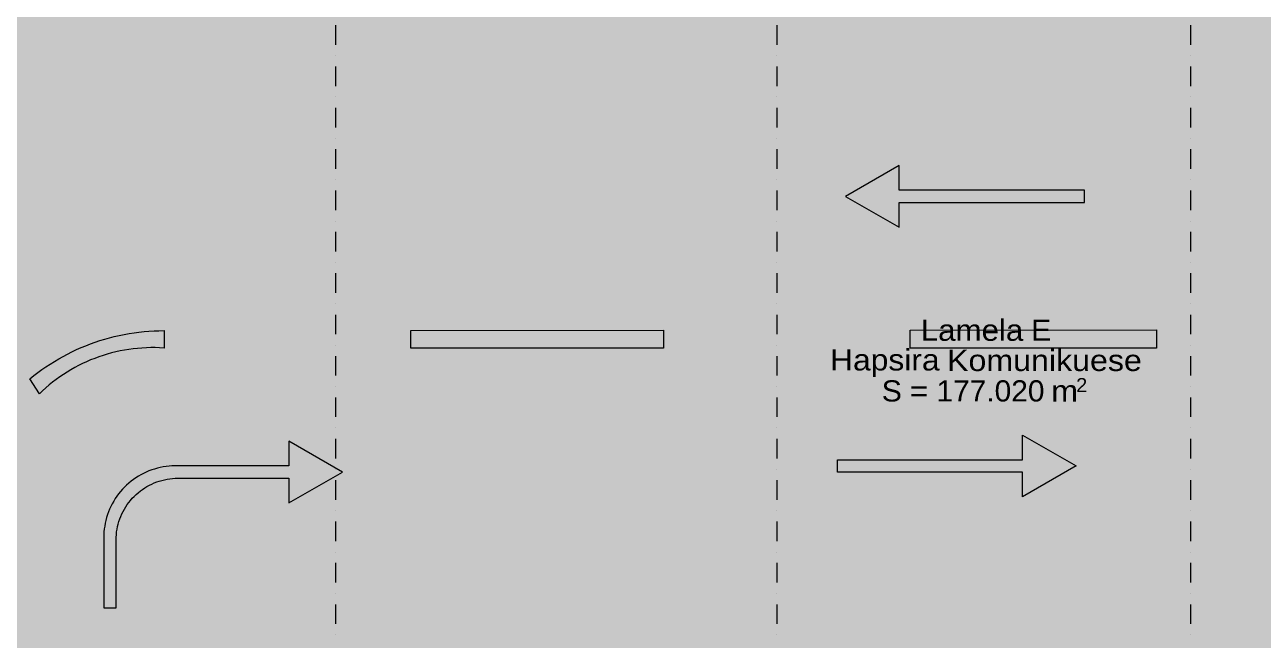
# Model space of a CAD drawing. Header units: centimetres. Extents: x -6805 to 4309, y -7338 to 617.
# Drawn here: x -4938 to -3934, y -815 to -316 of the extents above; entities that cross this region are included whole.
import ezdxf

# ---------------------------------------------------------------- set-up
doc = ezdxf.new("R2010")
doc.units = ezdxf.units.CM
for name, color, linetype, true_color in [('PDF_ - MESI I RRUGES', 7, 'Continuous', 0x7f7f7f), ('PDF_ - SHENJAT_RRUGA', 7, 'Continuous', 0x7f7f7f), ('PDF_A - Akset', 7, 'Continuous', 0xfd4435), ('PDF_A - Pllaka Themel', 7, 'Continuous', 0x7f7f7f)]:
    doc.layers.add(name, color=color, linetype=linetype, true_color=true_color)
doc.layers.add('PDF_A - Fill Zone', color=7, linetype='Continuous')
doc.styles.add('PDF Arial', font='')
doc.styles.get('PDF Arial').set_extended_font_data('Arial')

msp = doc.modelspace()

# ---------------------------------------------------------------- hatches: boundary and pattern name
at = {"layer": 'PDF_ - MESI I RRUGES', "true_color": 0xffffff, "transparency": 33554559}
msp.add_hatch(color=7, dxfattribs=at).paths.add_polyline_path([(-4933.9, -603.4), (-4930.8, -600.9), (-4927.5, -598.4), (-4924.2, -596), (-4920.9, -593.7), (-4917.5, -591.5), (-4914.1, -589.3), (-4910.6, -587.2), (-4907, -585.3), (-4903.4, -583.4), (-4899.8, -581.6), (-4896.1, -579.8), (-4892.4, -578.2), (-4888.7, -576.6), (-4884.9, -575.2), (-4881, -573.8), (-4877.2, -572.5), (-4873.3, -571.3), (-4869.4, -570.2), (-4865.5, -569.2), (-4861.5, -568.3), (-4857.5, -567.5), (-4853.5, -566.8), (-4849.5, -566.2), (-4845.5, -565.6), (-4841.4, -565.2), (-4837.4, -564.8), (-4833.3, -564.6), (-4829.3, -564.5), (-4825.2, -564.4), (-4825.2, -578.5), (-4828.8, -578.3), (-4832.4, -578.2), (-4836, -578.2), (-4839.5, -578.3), (-4843.1, -578.5), (-4846.7, -578.8), (-4850.2, -579.1), (-4853.8, -579.6), (-4857.3, -580.2), (-4860.8, -580.9), (-4864.3, -581.6), (-4867.8, -582.5), (-4871.2, -583.4), (-4874.6, -584.5), (-4878, -585.6), (-4881.4, -586.9), (-4884.7, -588.2), (-4888, -589.6), (-4891.2, -591.1), (-4894.4, -592.7), (-4897.6, -594.4), (-4900.7, -596.1), (-4903.7, -598), (-4906.8, -599.9), (-4909.7, -601.9), (-4912.6, -604), (-4915.5, -606.1), (-4918.2, -608.4), (-4921, -610.7), (-4923.6, -613.1), (-4926.2, -615.6)])
at = {"layer": 'PDF_ - SHENJAT_RRUGA', "true_color": 0xffffff, "transparency": 33554559}
for points in [[(-4272.6, -455.6), (-4229.1, -430.6), (-4229.1, -450.6), (-4079, -450.6), (-4079, -460.6), (-4229.1, -460.6), (-4229.1, -480.6)], [(-4085.6, -674.1), (-4129.1, -699.1), (-4129.1, -679.1), (-4279.2, -679.1), (-4279.2, -669.1), (-4129.1, -669.1), (-4129.1, -649.1)], [(-4723.9, -654.1), (-4680.4, -679.1), (-4723.9, -704.1), (-4723.9, -684.1), (-4814, -684.1), (-4816.1, -684.1), (-4818.3, -684.3), (-4820.5, -684.5), (-4822.6, -684.9), (-4824.8, -685.3), (-4826.9, -685.8), (-4829, -686.4), (-4831.1, -687.1), (-4833.1, -687.9), (-4835.1, -688.8), (-4837.1, -689.8), (-4839, -690.8), (-4840.8, -691.9), (-4842.7, -693.1), (-4844.4, -694.4), (-4846.1, -695.8), (-4847.8, -697.2), (-4849.3, -698.8), (-4850.9, -700.3), (-4852.3, -702), (-4853.7, -703.7), (-4855, -705.4), (-4856.2, -707.3), (-4857.3, -709.1), (-4858.3, -711), (-4859.3, -713), (-4860.2, -715), (-4861, -717), (-4861.7, -719.1), (-4862.3, -721.2), (-4862.8, -723.3), (-4863.2, -725.4), (-4863.6, -727.6), (-4863.8, -729.8), (-4863.9, -732), (-4864, -734.1), (-4864, -789.2), (-4874, -789.2), (-4874, -730), (-4873.9, -727.6), (-4873.6, -725.2), (-4873.3, -722.9), (-4872.9, -720.5), (-4872.4, -718.2), (-4871.7, -715.9), (-4871, -713.6), (-4870.2, -711.3), (-4869.3, -709.1), (-4868.3, -706.9), (-4867.2, -704.8), (-4866, -702.7), (-4864.8, -700.6), (-4863.4, -698.6), (-4862, -696.7), (-4860.5, -694.8), (-4858.9, -693), (-4857.3, -691.3), (-4855.6, -689.6), (-4853.8, -688), (-4851.9, -686.5), (-4850, -685.1), (-4848, -683.7), (-4846, -682.4), (-4843.9, -681.2), (-4841.8, -680.1), (-4839.6, -679.1), (-4837.4, -678.1), (-4835.2, -677.3), (-4832.9, -676.6), (-4830.6, -675.9), (-4828.3, -675.4), (-4825.9, -674.9), (-4823.5, -674.5), (-4821.1, -674.3), (-4818.8, -674.1), (-4816.4, -674.1), (-4814, -674.1), (-4723.9, -674.1)]]:
    msp.add_hatch(color=7, dxfattribs=at).paths.add_polyline_path(points)
at = {"layer": 'PDF_A - Fill Zone', "true_color": 0x93a0c6, "transparency": 33554559}
msp.add_hatch(color=253, dxfattribs=at).paths.add_polyline_path([(-5652, -828.7), (-5652, -308.2), (-2934.7, -308.2), (-2934.7, -828.7), (-3798, -828.7), (-3798, -1151.5), (-3993.1, -1151.5), (-3993.1, -1589.4), (-4328.4, -1589.4), (-4328.4, -1061.4), (-4503.6, -1061.4), (-4503.6, -828.7)])
at = {"layer": 'PDF_A - Pllaka Themel', "true_color": 0xd5d5d5, "transparency": 33554559}
h = msp.add_hatch(color=254, dxfattribs=at)
h.paths.add_polyline_path([(-5581.9, -878.8), (-5581.9, -838.7), (-5657, -838.7), (-5657, -378.3), (-5642, -378.3), (-5642, 287.3), (-2884.7, 287.3), (-432.6, 287.3), (-419.8, 287.3), (978.3, 287.3), (978.3, -308.2), (1644.1, -308.2), (1644.1, -1142.4), (931, -1302.4), (1552.2, -1164.4), (1863.2, -2555.1), (1863.3, -2555.1), (2158.7, -3867.3), (2155.2, -3868), (2646.9, -6059.2), (2017.8, -6200.4), (2017.7, -6199.9), (-1597, -7011), (-1702.7, -6540.3), (-1846.3, -6572.5), (-1977, -6060.1), (-1982.5, -5964.4), (-1839, -5932.3), (-2055.7, -4966.3), (-2419.3, -4966.3), (-2929.7, -4966.3), (-2929.7, -2144.8), (-2909.7, -2144.8), (-2904.7, -1595.7), (-4731.2, -1619.4), (-4671.2, -1619.4), (-4671.2, -2159.8), (-5099, -2159.8), (-5102.5, -2159.8), (-5106, -2159.6), (-5109.5, -2159.4), (-5113, -2159), (-5116.5, -2158.6), (-5120, -2158), (-5123.4, -2157.4), (-5126.9, -2156.7), (-5130.3, -2155.8), (-5133.7, -2154.9), (-5137, -2153.9), (-5140.4, -2152.8), (-5143.6, -2151.6), (-5146.9, -2150.3), (-5150.1, -2148.9), (-5153.3, -2147.4), (-5156.4, -2145.9), (-5159.5, -2144.2), (-5162.6, -2142.5), (-5165.6, -2140.6), (-5168.5, -2138.7), (-5171.4, -2136.7), (-5174.3, -2134.7), (-5177, -2132.5), (-5179.7, -2130.3), (-5182.4, -2128), (-5185, -2125.6), (-5187.5, -2123.2), (-5189.9, -2120.6), (-5192.3, -2118.1), (-5194.6, -2115.4), (-5196.8, -2112.7), (-5199, -2109.9), (-5201.1, -2107.1), (-5203, -2104.2), (-5205, -2101.3), (-5206.8, -2098.3), (-5208.5, -2095.2), (-5210.2, -2092.1), (-5211.7, -2089), (-5213.2, -2085.8), (-5214.6, -2082.6), (-5215.9, -2079.3), (-5217.1, -2076), (-5218.2, -2072.7), (-5219.2, -2069.3), (-5220.2, -2065.9), (-5221, -2062.5), (-5221.7, -2059.1), (-5222.4, -2055.7), (-5222.9, -2052.2), (-5223.3, -2048.7), (-5223.7, -2045.2), (-5223.9, -2041.7), (-5224.1, -2038.2), (-5224.1, -2034.7), (-5224.1, -1589.4), (-5276.7, -1564.4), (-5842.1, -1564.4), (-5842.1, -878.8)])
h.paths.add_polyline_path([(-1884.8, -2746.4), (-1725.8, -2754.1), (-263.3, -2617.9), (-272, -2578.8), (-296.8, -2580.2), (-343.5, -2075.8), (-1348.1, -2129.8), (-1534.8, -2147.2), (-1533.4, -2162), (-1836.8, -2167.5), (-1836.8, -2147.5), (-1876.8, -2147.5), (-1876.8, -2187.5), (-1531.1, -2187), (-1493.3, -2681.2), (-1884.8, -2706.4)])
h.paths.add_polyline_path([(-452.6, -1589.4), (-91.9, -1583.4), (-92.3, -1174), (283, -1174), (283, -828.7), (-419.8, -828.7), (-427.6, -828.7), (-452.6, -828.7)])
h.paths.add_polyline_path([(413.2, -3713.8), (401.1, -3715.6), (389, -3717.6), (376.9, -3719.5), (364.9, -3721.6), (352.8, -3723.8), (340.8, -3726), (328.8, -3728.3), (316.8, -3730.7), (304.8, -3733.2)])
at = {"layer": 'PDF_A - Pllaka Themel', "true_color": 0xbfbfbf, "transparency": 33554559}
h = msp.add_hatch(color=9, dxfattribs=at)
h.paths.add_polyline_path([(-5637, -378.3), (-5637, -315.2), (-447.7, -308.2), (-447.7, -308.2), (963.5, -308.2), (963.5, -763.7), (936, -763.7), (936, -863.8), (963.5, -863.8), (964.8, -1337.1), (925.7, -1345.9), (892.3, -1353.4), (988.5, -1782.6), (1104.4, -2300.9), (1195, -2706.1), (1170.6, -2711.6), (1193.4, -2813), (1455.7, -3983.1), (1827.5, -5638), (1828.4, -5640.7), (1829.1, -5643.5), (1829.9, -5646.3), (1830.5, -5649.1), (1831, -5651.9), (1831.4, -5654.7), (1831.7, -5657.6), (1831.9, -5660.4), (1832, -5663.3), (1832, -5666.1), (1831.9, -5669), (1831.7, -5671.9), (1831.4, -5674.7), (1831, -5677.5), (1830.5, -5680.4), (1829.9, -5683.2), (1829.2, -5685.9), (1828.5, -5688.7), (1827.6, -5691.4), (1826.6, -5694.1), (1825.5, -5696.8), (1824.4, -5699.4), (1823.1, -5701.9), (1821.8, -5704.5), (1820.4, -5707), (1818.8, -5709.4), (1817.3, -5711.8), (1815.6, -5714.1), (1813.8, -5716.3), (1812, -5718.5), (1810.1, -5720.7), (1808.1, -5722.7), (1806, -5724.7), (1803.9, -5726.6), (1801.7, -5728.5), (1799.5, -5730.2), (1797.2, -5731.9), (1794.8, -5733.5), (1792.4, -5735.1), (1789.9, -5736.5), (1787.4, -5737.8), (1784.8, -5739.1), (1782.2, -5740.3), (1779.5, -5741.3), (1776.8, -5742.3), (-1865.8, -6559.8), (-1972, -6060.1), (1187.4, -5351.2), (1189.5, -5350.7), (1191.6, -5350.1), (1193.7, -5349.4), (1195.7, -5348.6), (1197.7, -5347.8), (1199.7, -5346.8), (1201.6, -5345.8), (1203.5, -5344.6), (1205.3, -5343.4), (1207.1, -5342.2), (1208.8, -5340.8), (1210.4, -5339.3), (1212, -5337.8), (1213.5, -5336.3), (1214.9, -5334.6), (1216.3, -5332.9), (1217.6, -5331.2), (1218.8, -5329.3), (1219.9, -5327.5), (1221, -5325.5), (1221.9, -5323.6), (1222.8, -5321.6), (1223.5, -5319.5), (1224.2, -5317.5), (1224.8, -5315.4), (1225.3, -5313.2), (1225.7, -5311.1), (1226, -5308.9), (1226.2, -5306.8), (1226.3, -5304.6), (1226.4, -5302.4), (1226.3, -5300.2), (1226.1, -5298), (1225.8, -5295.9), (1225.5, -5293.7), (1225, -5291.6), (967.7, -4148), (967.2, -4145.8), (966.5, -4143.7), (965.8, -4141.6), (964.9, -4139.5), (964, -4137.5), (963, -4135.5), (961.9, -4133.5), (960.7, -4131.7), (959.4, -4129.8), (958, -4128), (956.6, -4126.3), (955.1, -4124.7), (953.5, -4123.1), (951.9, -4121.6), (950.1, -4120.2), (948.4, -4118.8), (946.5, -4117.6), (944.6, -4116.4), (942.7, -4115.3), (940.7, -4114.2), (938.7, -4113.3), (936.6, -4112.5), (934.5, -4111.7), (932.3, -4111.1), (930.2, -4110.5), (928, -4110.1), (925.8, -4109.7), (923.6, -4109.5), (921.3, -4109.3), (919.1, -4109.3), (916.9, -4109.3), (914.6, -4109.5), (912.4, -4109.7), (910.2, -4110.1), (908, -4110.5), (526.4, -4196.1), (467.8, -4209.3), (455.6, -4213.1), (443.4, -4217), (431.2, -4221), (419.1, -4225.1), (406.9, -4229.3), (394.9, -4233.6), (382.8, -4238), (370.8, -4242.5), (358.8, -4247.1), (346.9, -4251.7), (335, -4256.5), (323.1, -4261.4), (311.3, -4266.3), (299.5, -4271.3), (287.8, -4276.4), (276.1, -4281.7), (264.4, -4287), (252.8, -4292.3), (241.2, -4297.8), (229.6, -4303.4), (218.1, -4309.1), (206.7, -4314.8), (195.3, -4320.7), (183.9, -4326.6), (172.6, -4332.6), (161.3, -4338.7), (150.1, -4344.9), (138.9, -4351.2), (127.8, -4357.5), (116.7, -4364), (105.7, -4370.5), (94.7, -4377.1), (83.8, -4383.8), (72.9, -4390.6), (62.1, -4397.5), (51.3, -4404.4), (40.6, -4411.4), (29.9, -4418.6), (19.3, -4425.8), (8.8, -4433), (-1.7, -4440.4), (-13.4, -4447.8), (-25.2, -4455.1), (-37, -4462.3), (-48.8, -4469.4), (-60.7, -4476.4), (-72.7, -4483.4), (-84.7, -4490.2), (-96.7, -4497), (-108.8, -4503.7), (-121, -4510.3), (-133.1, -4516.8), (-145.4, -4523.3), (-157.7, -4529.6), (-170, -4535.9), (-182.3, -4542.1), (-194.8, -4548.2), (-207.2, -4554.2), (-219.7, -4560.1), (-232.3, -4565.9), (-244.8, -4571.6), (-257.5, -4577.3), (-270.1, -4582.8), (-282.8, -4588.3), (-295.6, -4593.6), (-308.3, -4598.9), (-321.1, -4604.1), (-334, -4609.2), (-346.9, -4614.2), (-359.8, -4619.1), (-372.8, -4623.9), (-385.7, -4628.7), (-398.8, -4633.3), (-411.8, -4637.9), (-424.9, -4642.3), (-438, -4646.7), (-451.2, -4650.9), (-464.4, -4655.1), (-477.6, -4659.2), (-490.8, -4663.2), (-2040.8, -5011), (-2050.8, -4966.3), (-2414.3, -4966.3), (-2414.3, -4749.4), (-2414.6, -2387.8), (-2414.6, -2276.5), (-2415.1, -2272.8), (-2415.6, -2269.1), (-2416.3, -2265.4), (-2417.1, -2261.8), (-2417.9, -2258.1), (-2418.9, -2254.5), (-2419.9, -2251), (-2421.1, -2247.4), (-2422.3, -2243.9), (-2423.6, -2240.4), (-2425.1, -2236.9), (-2426.6, -2233.5), (-2428.2, -2230.2), (-2429.8, -2226.8), (-2431.6, -2223.5), (-2433.4, -2220.3), (-2435.4, -2217.1), (-2437.4, -2214), (-2439.5, -2210.9), (-2441.7, -2207.8), (-2443.9, -2204.9), (-2446.3, -2202), (-2448.7, -2199.1), (-2451.1, -2196.3), (-2453.7, -2193.6), (-2456.3, -2190.9), (-2459, -2188.3), (-2461.7, -2185.8), (-2464.6, -2183.4), (-2467.4, -2181), (-2470.4, -2178.7), (-2473.4, -2176.5), (-2476.4, -2174.4), (-2479.6, -2172.3), (-2482.7, -2170.3), (-2485.9, -2168.4), (-2489.2, -2166.6), (-2492.5, -2164.9), (-2495.8, -2163.2), (-2499.2, -2161.7), (-2502.7, -2160.2), (-2506.1, -2158.9), (-2509.6, -2157.6), (-2513.2, -2156.4), (-2904.7, -2164.8), (-2899.7, -1589.4), (-2414.3, -1589.4), (-2414.3, -828.7), (-4726.3, -828.7), (-4726.3, -1619.4), (-5219.2, -1619.3), (-5219.2, -2036.1), (-5219.2, -2034.7), (-5219.2, -1589.4), (-5271.7, -1564.4), (-5253.4, -1564.4), (-5253.4, -878.8), (-5577, -878.8), (-5577, -838.7), (-5652, -838.7), (-5652, -378.3)])
h.paths.add_polyline_path([(-1883.9, -1589.4), (-1863.8, -1589.4), (-1863.8, -1634.4), (-1863.9, -1634.4), (-1863.9, -2147.2), (-1836.5, -2147.5), (-1871.9, -2147.5), (-1871.9, -2187.5), (-1831.8, -2187.4), (-1831.8, -2147.5), (-1529.5, -2150.6), (-1526.5, -2182.5), (-1488.4, -2681.2), (-1718.5, -2706.4), (-1879.8, -2706.4), (-1879.8, -2746.4), (-1720.8, -2754.1), (-221.3, -2598.2), (-135.8, -2979.1), (-1425.4, -3268.5), (-1880.4, -3268.5), (-1873.5, -4356.8), (-1873.8, -4358.9), (-1873.9, -4361.1), (-1873.9, -4363.2), (-1873.9, -4365.3), (-1873.7, -4367.5), (-1873.5, -4369.6), (-1873.1, -4371.7), (-1872.7, -4373.8), (-1872.1, -4375.8), (-1871.5, -4377.9), (-1870.8, -4379.9), (-1869.9, -4381.8), (-1869, -4383.8), (-1868.1, -4385.7), (-1867, -4387.5), (-1865.8, -4389.3), (-1864.6, -4391), (-1863.3, -4392.7), (-1861.9, -4394.3), (-1860.4, -4395.9), (-1858.9, -4397.4), (-1857.3, -4398.8), (-1855.6, -4400.1), (-1853.9, -4401.4), (-1852.1, -4402.5), (-1850.3, -4403.6), (-1848.4, -4404.6), (-1846.5, -4405.6), (-1844.5, -4406.4), (-1842.5, -4407.1), (-1840.5, -4407.8), (-1838.4, -4408.4), (-1836.3, -4408.8), (-1834.2, -4409.2), (-1832.1, -4409.5), (-1830, -4409.6), (-1827.9, -4409.7), (-1825.7, -4409.7), (-1823.6, -4409.6), (-1821.5, -4409.4), (-1819.4, -4409.1), (-657.9, -4148.4), (-657.8, -4149), (-640.9, -4142.1), (-624, -4135.1), (-607.1, -4128.1), (-590.3, -4120.9), (-573.5, -4113.7), (-556.8, -4106.4), (-540.1, -4099), (-523.4, -4091.5), (-506.8, -4083.9), (-490.2, -4076.2), (-473.7, -4068.5), (-457.2, -4060.6), (-440.7, -4052.7), (-424.3, -4044.6), (-407.9, -4036.5), (-391.6, -4028.3), (-375.3, -4020), (-359.1, -4011.7), (-342.9, -4003.2), (-326.7, -3994.7), (-310.6, -3986), (-294.5, -3977.3), (-278.5, -3968.5), (-262.6, -3959.6), (-246.7, -3950.7), (-230.8, -3941.6), (-215, -3932.5), (-199.2, -3923.3), (-183.5, -3913.9), (-171.8, -3907.7), (-160, -3901.5), (-148.2, -3895.4), (-136.4, -3889.4), (-124.5, -3883.4), (-112.6, -3877.6), (-100.6, -3871.8), (-88.6, -3866.2), (-76.6, -3860.6), (-64.5, -3855.1), (-52.3, -3849.7), (-40.2, -3844.4), (-28, -3839.2), (-15.7, -3834), (-3.5, -3829), (8.9, -3824), (21.2, -3819.1), (33.6, -3814.4), (46, -3809.7), (58.5, -3805.1), (71, -3800.6), (83.5, -3796.1), (96, -3791.8), (108.6, -3787.6), (121.2, -3783.4), (133.9, -3779.4), (146.5, -3775.4), (159.2, -3771.5), (172, -3767.8), (184.7, -3764.1), (197.5, -3760.5), (210.3, -3757), (223.1, -3753.6), (236, -3750.3), (248.9, -3747.1), (261.8, -3743.9), (274.7, -3740.9), (287.6, -3738), (300.6, -3735.1), (313.6, -3732.4), (326.6, -3729.7), (339.6, -3727.2), (352.7, -3724.7), (365.8, -3722.3), (378.8, -3720.1), (391.9, -3717.9), (405, -3715.8), (418.2, -3713.8), (787.3, -3631), (789.4, -3630.5), (791.5, -3629.8), (793.5, -3629.1), (795.6, -3628.3), (797.6, -3627.5), (799.5, -3626.5), (801.4, -3625.4), (803.3, -3624.3), (805.1, -3623.1), (806.9, -3621.8), (808.6, -3620.4), (810.2, -3619), (811.8, -3617.5), (813.3, -3615.9), (814.7, -3614.2), (816.1, -3612.5), (817.4, -3610.8), (818.6, -3609), (819.7, -3607.1), (820.7, -3605.2), (821.7, -3603.2), (822.6, -3601.2), (823.4, -3599.2), (824.1, -3597.1), (824.7, -3595), (825.2, -3592.9), (825.6, -3590.8), (825.9, -3588.6), (826.2, -3586.4), (826.3, -3584.3), (826.3, -3582.1), (826.3, -3579.9), (826.1, -3577.7), (825.9, -3575.5), (825.6, -3573.4), (825.1, -3571.2), (681.4, -2927.9), (734.4, -2916), (711.6, -2814.6), (658.7, -2826.4), (288, -1174), (288, -828.7), (-447.7, -828.7), (-1883.9, -828.7)])

# ---------------------------------------------------------------- linework, layer by layer
at = {"layer": 'PDF_ - MESI I RRUGES', "lineweight": 0}
for points in [[(-4877.2, -572.5), (-4873.3, -571.3)], [(-4873.3, -571.3), (-4869.4, -570.2)], [(-4869.4, -570.2), (-4865.5, -569.2)], [(-4865.5, -569.2), (-4861.5, -568.3)], [(-4861.5, -568.3), (-4857.5, -567.5)], [(-4857.5, -567.5), (-4853.5, -566.8)], [(-4853.5, -566.8), (-4849.5, -566.2)], [(-4849.5, -566.2), (-4845.5, -565.6)], [(-4845.5, -565.6), (-4841.4, -565.2)], [(-4841.4, -565.2), (-4837.4, -564.8)], [(-4837.4, -564.8), (-4833.3, -564.6)], [(-4833.3, -564.6), (-4829.3, -564.5)], [(-4829.3, -564.5), (-4825.2, -564.4)], [(-4825.2, -564.4), (-4825.2, -578.5)], [(-4625.1, -564.2), (-4420.4, -564)], [(-4625.1, -578.5), (-4625.1, -564.2)], [(-4420.4, -564), (-4420.4, -578.5)], [(-4220.2, -563.9), (-4020.6, -563.7)], [(-4220.2, -578.5), (-4220.2, -563.9)], [(-4020.6, -563.7), (-4020.6, -578.5)], [(-4903.4, -583.4), (-4899.8, -581.6)], [(-4899.8, -581.6), (-4896.1, -579.8)], [(-4896.1, -579.8), (-4892.4, -578.2)], [(-4892.4, -578.2), (-4888.7, -576.6)], [(-4888.7, -576.6), (-4884.9, -575.2)], [(-4884.9, -575.2), (-4881, -573.8)], [(-4881, -573.8), (-4877.2, -572.5)], [(-4864.3, -581.6), (-4867.8, -582.5)], [(-4860.8, -580.9), (-4864.3, -581.6)], [(-4857.3, -580.2), (-4860.8, -580.9)], [(-4853.8, -579.6), (-4857.3, -580.2)], [(-4850.2, -579.1), (-4853.8, -579.6)], [(-4846.7, -578.8), (-4850.2, -579.1)], [(-4843.1, -578.5), (-4846.7, -578.8)], [(-4839.5, -578.3), (-4843.1, -578.5)], [(-4836, -578.2), (-4839.5, -578.3)], [(-4832.4, -578.2), (-4836, -578.2)], [(-4828.8, -578.3), (-4832.4, -578.2)], [(-4825.2, -578.5), (-4828.8, -578.3)], [(-4420.4, -578.5), (-4625.1, -578.5)], [(-4020.6, -578.5), (-4220.2, -578.5)], [(-4920.9, -593.7), (-4917.5, -591.5)], [(-4917.5, -591.5), (-4914.1, -589.3)], [(-4914.1, -589.3), (-4910.6, -587.2)], [(-4910.6, -587.2), (-4907, -585.3)], [(-4907, -585.3), (-4903.4, -583.4)], [(-4891.2, -591.1), (-4894.4, -592.7)], [(-4888, -589.6), (-4891.2, -591.1)], [(-4884.7, -588.2), (-4888, -589.6)], [(-4881.4, -586.9), (-4884.7, -588.2)], [(-4878, -585.6), (-4881.4, -586.9)], [(-4874.6, -584.5), (-4878, -585.6)], [(-4871.2, -583.4), (-4874.6, -584.5)], [(-4867.8, -582.5), (-4871.2, -583.4)], [(-4933.9, -603.4), (-4930.8, -600.9)], [(-4930.8, -600.9), (-4927.5, -598.4)], [(-4927.5, -598.4), (-4924.2, -596)], [(-4924.2, -596), (-4920.9, -593.7)], [(-4909.7, -601.9), (-4912.6, -604)], [(-4906.8, -599.9), (-4909.7, -601.9)], [(-4903.7, -598), (-4906.8, -599.9)], [(-4900.7, -596.1), (-4903.7, -598)], [(-4897.6, -594.4), (-4900.7, -596.1)], [(-4894.4, -592.7), (-4897.6, -594.4)], [(-4926.2, -615.6), (-4933.9, -603.4)], [(-4921, -610.7), (-4923.6, -613.1)], [(-4918.2, -608.4), (-4921, -610.7)], [(-4915.5, -606.1), (-4918.2, -608.4)], [(-4912.6, -604), (-4915.5, -606.1)], [(-4923.6, -613.1), (-4926.2, -615.6)]]:
    msp.add_lwpolyline(points, dxfattribs=at)
at = {"layer": 'PDF_ - MESI I RRUGES', "color": 7, "true_color": 0xffffff, "transparency": 33554559}
for points in [[(-4625.1, -564.2), (-4420.4, -564), (-4625.1, -578.5), (-4420.4, -578.5)], [(-4220.2, -563.9), (-4020.6, -563.7), (-4220.2, -578.5), (-4020.6, -578.5)]]:
    msp.add_solid(points, dxfattribs=at)
at = {"layer": 'PDF_ - SHENJAT_RRUGA', "lineweight": 0}
for points in [[(-4229.1, -430.6), (-4272.6, -455.6)], [(-4229.1, -450.6), (-4229.1, -430.6)], [(-4079, -450.6), (-4229.1, -450.6)], [(-4079, -460.6), (-4079, -450.6)], [(-4272.6, -455.6), (-4229.1, -480.6)], [(-4229.1, -480.6), (-4229.1, -460.6)], [(-4229.1, -460.6), (-4079, -460.6)], [(-4129.1, -669.1), (-4129.1, -649.1)], [(-4129.1, -649.1), (-4085.6, -674.1)], [(-4723.9, -654.1), (-4723.9, -674.1)], [(-4680.4, -679.1), (-4723.9, -654.1)], [(-4279.2, -679.1), (-4279.2, -669.1)], [(-4279.2, -669.1), (-4129.1, -669.1)], [(-4846, -682.4), (-4848, -683.7)], [(-4843.9, -681.2), (-4846, -682.4)], [(-4841.8, -680.1), (-4843.9, -681.2)], [(-4839.6, -679.1), (-4841.8, -680.1)], [(-4837.4, -678.1), (-4839.6, -679.1)], [(-4835.2, -677.3), (-4837.4, -678.1)], [(-4832.9, -676.6), (-4835.2, -677.3)], [(-4830.6, -675.9), (-4832.9, -676.6)], [(-4828.3, -675.4), (-4830.6, -675.9)], [(-4825.9, -674.9), (-4828.3, -675.4)], [(-4823.5, -674.5), (-4825.9, -674.9)], [(-4821.1, -674.3), (-4823.5, -674.5)], [(-4818.8, -674.1), (-4821.1, -674.3)], [(-4816.4, -674.1), (-4818.8, -674.1)], [(-4814, -674.1), (-4816.4, -674.1)], [(-4723.9, -674.1), (-4814, -674.1)], [(-4723.9, -704.1), (-4680.4, -679.1)], [(-4129.1, -679.1), (-4279.2, -679.1)], [(-4085.6, -674.1), (-4129.1, -699.1)], [(-4129.1, -699.1), (-4129.1, -679.1)], [(-4857.3, -691.3), (-4858.9, -693)], [(-4855.6, -689.6), (-4857.3, -691.3)], [(-4853.8, -688), (-4855.6, -689.6)], [(-4851.9, -686.5), (-4853.8, -688)], [(-4850, -685.1), (-4851.9, -686.5)], [(-4848, -683.7), (-4850, -685.1)], [(-4842.7, -693.1), (-4840.8, -691.9)], [(-4840.8, -691.9), (-4839, -690.8)], [(-4839, -690.8), (-4837.1, -689.8)], [(-4837.1, -689.8), (-4835.1, -688.8)], [(-4835.1, -688.8), (-4833.1, -687.9)], [(-4833.1, -687.9), (-4831.1, -687.1)], [(-4831.1, -687.1), (-4829, -686.4)], [(-4829, -686.4), (-4826.9, -685.8)], [(-4826.9, -685.8), (-4824.8, -685.3)], [(-4824.8, -685.3), (-4822.6, -684.9)], [(-4822.6, -684.9), (-4820.5, -684.5)], [(-4820.5, -684.5), (-4818.3, -684.3)], [(-4818.3, -684.3), (-4816.1, -684.1)], [(-4816.1, -684.1), (-4814, -684.1)], [(-4814, -684.1), (-4723.9, -684.1)], [(-4723.9, -684.1), (-4723.9, -704.1)], [(-4866, -702.7), (-4867.2, -704.8)], [(-4864.8, -700.6), (-4866, -702.7)], [(-4863.4, -698.6), (-4864.8, -700.6)], [(-4862, -696.7), (-4863.4, -698.6)], [(-4860.5, -694.8), (-4862, -696.7)], [(-4858.9, -693), (-4860.5, -694.8)], [(-4853.7, -703.7), (-4852.3, -702)], [(-4852.3, -702), (-4850.9, -700.3)], [(-4850.9, -700.3), (-4849.3, -698.8)], [(-4849.3, -698.8), (-4847.8, -697.2)], [(-4847.8, -697.2), (-4846.1, -695.8)], [(-4846.1, -695.8), (-4844.4, -694.4)], [(-4844.4, -694.4), (-4842.7, -693.1)], [(-4870.2, -711.3), (-4871, -713.6)], [(-4869.3, -709.1), (-4870.2, -711.3)], [(-4868.3, -706.9), (-4869.3, -709.1)], [(-4867.2, -704.8), (-4868.3, -706.9)], [(-4859.3, -713), (-4858.3, -711)], [(-4858.3, -711), (-4857.3, -709.1)], [(-4857.3, -709.1), (-4856.2, -707.3)], [(-4856.2, -707.3), (-4855, -705.4)], [(-4855, -705.4), (-4853.7, -703.7)], [(-4873.3, -722.9), (-4873.6, -725.2)], [(-4872.9, -720.5), (-4873.3, -722.9)], [(-4872.4, -718.2), (-4872.9, -720.5)], [(-4871.7, -715.9), (-4872.4, -718.2)], [(-4871, -713.6), (-4871.7, -715.9)], [(-4862.8, -723.3), (-4862.3, -721.2)], [(-4862.3, -721.2), (-4861.7, -719.1)], [(-4861.7, -719.1), (-4861, -717)], [(-4861, -717), (-4860.2, -715)], [(-4860.2, -715), (-4859.3, -713)], [(-4873.9, -727.6), (-4874, -730)], [(-4874, -730), (-4874, -789.2)], [(-4873.6, -725.2), (-4873.9, -727.6)], [(-4864, -734.1), (-4863.9, -732)], [(-4863.9, -732), (-4863.8, -729.8)], [(-4863.8, -729.8), (-4863.6, -727.6)], [(-4863.6, -727.6), (-4863.2, -725.4)], [(-4863.2, -725.4), (-4862.8, -723.3)], [(-4864, -789.2), (-4864, -734.1)], [(-4874, -789.2), (-4864, -789.2)]]:
    msp.add_lwpolyline(points, dxfattribs=at)
at = {"layer": 'PDF_A - Akset', "lineweight": 0}
for points in [[(-4686.2, -316.7), (-4686.2, -332.6)], [(-4328.4, -316.7), (-4328.4, -332.6)], [(-3993.1, -316.7), (-3993.1, -332.6)], [(-4686.2, -341.4), (-4686.2, -341.4)], [(-4686.2, -350.2), (-4686.2, -366.1)], [(-4328.4, -341.4), (-4328.4, -341.4)], [(-4328.4, -350.2), (-4328.4, -366.1)], [(-3993.1, -341.4), (-3993.1, -341.4)], [(-3993.1, -350.2), (-3993.1, -366.1)], [(-4686.2, -374.9), (-4686.2, -374.9)], [(-4328.4, -374.9), (-4328.4, -374.9)], [(-3993.1, -374.9), (-3993.1, -374.9)], [(-4686.2, -383.8), (-4686.2, -399.6)], [(-4328.4, -383.8), (-4328.4, -399.6)], [(-3993.1, -383.8), (-3993.1, -399.6)], [(-4686.2, -408.5), (-4686.2, -408.5)], [(-4328.4, -408.5), (-4328.4, -408.5)], [(-3993.1, -408.5), (-3993.1, -408.5)], [(-4686.2, -417.3), (-4686.2, -433.2)], [(-4328.4, -417.3), (-4328.4, -433.2)], [(-3993.1, -417.3), (-3993.1, -433.2)], [(-4686.2, -442), (-4686.2, -442)], [(-4686.2, -450.8), (-4686.2, -466.7)], [(-4328.4, -442), (-4328.4, -442)], [(-4328.4, -450.8), (-4328.4, -466.7)], [(-3993.1, -442), (-3993.1, -442)], [(-3993.1, -450.8), (-3993.1, -466.7)], [(-4686.2, -475.6), (-4686.2, -475.6)], [(-4328.4, -475.6), (-4328.4, -475.6)], [(-3993.1, -475.6), (-3993.1, -475.6)], [(-4686.2, -484.4), (-4686.2, -500.3)], [(-4328.4, -484.4), (-4328.4, -500.3)], [(-3993.1, -484.4), (-3993.1, -500.3)], [(-4686.2, -509.1), (-4686.2, -509.1)], [(-4328.4, -509.1), (-4328.4, -509.1)], [(-3993.1, -509.1), (-3993.1, -509.1)], [(-4686.2, -517.9), (-4686.2, -533.8)], [(-4328.4, -517.9), (-4328.4, -533.8)], [(-3993.1, -517.9), (-3993.1, -533.8)], [(-4686.2, -542.6), (-4686.2, -542.6)], [(-4686.2, -551.5), (-4686.2, -567.4)], [(-4328.4, -542.6), (-4328.4, -542.6)], [(-4328.4, -551.5), (-4328.4, -567.4)], [(-3993.1, -542.6), (-3993.1, -542.6)], [(-3993.1, -551.5), (-3993.1, -567.4)], [(-4686.2, -576.2), (-4686.2, -576.2)], [(-4328.4, -576.2), (-4328.4, -576.2)], [(-3993.1, -576.2), (-3993.1, -576.2)], [(-4686.2, -585), (-4686.2, -600.9)], [(-4328.4, -585), (-4328.4, -600.9)], [(-3993.1, -585), (-3993.1, -600.9)], [(-4686.2, -609.7), (-4686.2, -609.7)], [(-4328.4, -609.7), (-4328.4, -609.7)], [(-3993.1, -609.7), (-3993.1, -609.7)], [(-4686.2, -618.5), (-4686.2, -634.4)], [(-4328.4, -618.5), (-4328.4, -634.4)], [(-3993.1, -618.5), (-3993.1, -634.4)], [(-4686.2, -643.3), (-4686.2, -643.3)], [(-4686.2, -652.1), (-4686.2, -668)], [(-4328.4, -643.3), (-4328.4, -643.3)], [(-4328.4, -652.1), (-4328.4, -668)], [(-3993.1, -643.3), (-3993.1, -643.3)], [(-3993.1, -652.1), (-3993.1, -668)], [(-4686.2, -676.8), (-4686.2, -676.8)], [(-4328.4, -676.8), (-4328.4, -676.8)], [(-3993.1, -676.8), (-3993.1, -676.8)], [(-4686.2, -685.6), (-4686.2, -701.5)], [(-4328.4, -685.6), (-4328.4, -701.5)], [(-3993.1, -685.6), (-3993.1, -701.5)], [(-4686.2, -710.3), (-4686.2, -710.3)], [(-4328.4, -710.3), (-4328.4, -710.3)], [(-3993.1, -710.3), (-3993.1, -710.3)], [(-4686.2, -719.2), (-4686.2, -735.1)], [(-4328.4, -719.2), (-4328.4, -735.1)], [(-3993.1, -719.2), (-3993.1, -735.1)], [(-4686.2, -743.9), (-4686.2, -743.9)], [(-4686.2, -752.7), (-4686.2, -768.6)], [(-4328.4, -743.9), (-4328.4, -743.9)], [(-4328.4, -752.7), (-4328.4, -768.6)], [(-3993.1, -743.9), (-3993.1, -743.9)], [(-3993.1, -752.7), (-3993.1, -768.6)], [(-4686.2, -777.4), (-4686.2, -777.4)], [(-4328.4, -777.4), (-4328.4, -777.4)], [(-3993.1, -777.4), (-3993.1, -777.4)], [(-4686.2, -786.3), (-4686.2, -802.1)], [(-4328.4, -786.3), (-4328.4, -802.1)], [(-3993.1, -786.3), (-3993.1, -802.1)], [(-4686.2, -811), (-4686.2, -811)], [(-4328.4, -811), (-4328.4, -811)], [(-3993.1, -811), (-3993.1, -811)]]:
    msp.add_lwpolyline(points, dxfattribs=at)

# ---------------------------------------------------------------- texts
at = {"layer": 'PDF_A - Fill Zone', "color": 165, "true_color": 0x54689e, "attachment_point": 7, "style": 'PDF Arial'}
for s, insert, char_height in [('\\W1.055419;Lamela', (-4211.7, -572.9), 17.194), ('\\W1.020449;E', (-4122.3, -572.6), 17.194), ('\\W1.072650;Hapsira', (-4285.2, -601.9), 17.194), ('\\W1.085371;Komunikuese', (-4190.4, -597.4), 17.194), ('\\W1.024051;S', (-4243.4, -622.1), 17.194), ('\\W1.059938;=', (-4220.6, -621.9), 17.194), ('\\W1.009178;177.020', (-4199, -622.1), 17.194), ('\\W1.085362;m', (-4105.9, -621.9), 17.194), ('\\W1.016485;2', (-4085.7, -614.2), 11.348)]:
    msp.add_mtext(s, dxfattribs=dict(at, insert=insert, char_height=char_height))

doc.saveas('drawing.dxf')
